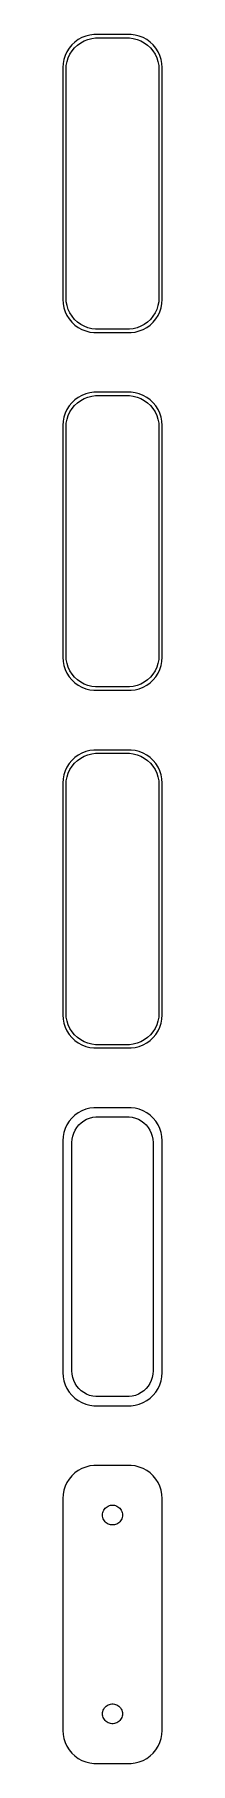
# Model space of a CAD drawing. Header units: metres. Extents: x -8 to 8, y 194 to 454.
import ezdxf

# ---------------------------------------------------------------- set-up
doc = ezdxf.new("R2010")
doc.units = ezdxf.units.M

msp = doc.modelspace()

# ---------------------------------------------------------------- linework, layer by layer
for p, q in [((-4.04507, 454.255), (-4.62889, 454.024)), ((-3.4369, 454.411), (-4.04507, 454.255)), ((-2.81395, 454.49), (-3.4369, 454.411)), ((2.81395, 454.49), (-2.81395, 454.49)), ((3.4369, 454.411), (2.81395, 454.49)), ((4.04507, 454.255), (3.4369, 454.411)), ((4.62889, 454.024), (4.04507, 454.255)), ((-6.88153, 451.909), (-7.14888, 451.341)), ((-6.54507, 452.439), (-6.88153, 451.909)), ((-6.66643, 450.999), (-6.41245, 451.538)), ((-6.14484, 452.923), (-6.54507, 452.439)), ((-6.41245, 451.538), (-6.09282, 452.042)), ((-5.68712, 453.353), (-6.14484, 452.923)), ((-6.09282, 452.042), (-5.7126, 452.502)), ((-5.7126, 452.502), (-5.27776, 452.91)), ((-5.17912, 453.722), (-5.68712, 453.353)), ((-5.27776, 452.91), (-4.79517, 453.261)), ((-4.62889, 454.024), (-5.17912, 453.722)), ((-4.79517, 453.261), (-4.27245, 453.548)), ((-4.27245, 453.548), (-3.71782, 453.768)), ((-3.71782, 453.768), (-3.14006, 453.916)), ((-3.14006, 453.916), (-2.54825, 453.991)), ((-2.54825, 453.991), (2.54825, 453.991)), ((2.54825, 453.991), (3.14006, 453.916)), ((3.14006, 453.916), (3.71782, 453.768)), ((3.71782, 453.768), (4.27245, 453.548)), ((4.27245, 453.548), (4.79517, 453.261)), ((5.17912, 453.722), (4.62889, 454.024)), ((4.79517, 453.261), (5.27776, 452.91)), ((5.68712, 453.353), (5.17912, 453.722)), ((5.27776, 452.91), (5.7126, 452.502)), ((6.14484, 452.923), (5.68712, 453.353)), ((5.7126, 452.502), (6.09282, 452.042)), ((6.09282, 452.042), (6.41245, 451.538)), ((6.54507, 452.439), (6.14484, 452.923)), ((6.41245, 451.538), (6.66643, 450.999)), ((6.88153, 451.909), (6.54507, 452.439)), ((7.14888, 451.341), (6.88153, 451.909)), ((-7.46057, 450.127), (-7.5, 449.5)), ((-7.5, 449.5), (-7.5, 414.5)), ((-7.34291, 450.743), (-7.46057, 450.127)), ((-7.14888, 451.341), (-7.34291, 450.743)), ((-7, 449.25), (-6.96254, 449.845)), ((-7, 414.75), (-7, 449.25)), ((-6.96254, 449.845), (-6.85077, 450.431)), ((-6.85077, 450.431), (-6.66643, 450.999)), ((6.66643, 450.999), (6.85077, 450.431)), ((6.85077, 450.431), (6.96254, 449.845)), ((6.96254, 449.845), (7, 449.25)), ((7, 449.25), (7, 414.75)), ((7.34291, 450.743), (7.14888, 451.341)), ((7.46057, 450.127), (7.34291, 450.743)), ((7.5, 449.5), (7.46057, 450.127)), ((7.5, 414.5), (7.5, 449.5)), ((-7.5, 414.5), (-7.46057, 413.873)), ((-7.46057, 413.873), (-7.34291, 413.257)), ((-7.34291, 413.257), (-7.14888, 412.659)), ((-7.14888, 412.659), (-6.88153, 412.091)), ((-6.96254, 414.155), (-7, 414.75)), ((-6.85077, 413.569), (-6.96254, 414.155)), ((-6.66643, 413.001), (-6.85077, 413.569)), ((-6.41245, 412.462), (-6.66643, 413.001)), ((-6.09282, 411.958), (-6.41245, 412.462)), ((6.41245, 412.462), (6.09282, 411.958)), ((6.66643, 413.001), (6.41245, 412.462)), ((6.85077, 413.569), (6.66643, 413.001)), ((6.96254, 414.155), (6.85077, 413.569)), ((6.88153, 412.091), (7.14888, 412.659)), ((7, 414.75), (6.96254, 414.155)), ((7.14888, 412.659), (7.34291, 413.257)), ((7.34291, 413.257), (7.46057, 413.873)), ((7.46057, 413.873), (7.5, 414.5)), ((-6.88153, 412.091), (-6.54507, 411.561)), ((-6.54507, 411.561), (-6.14484, 411.077)), ((-6.14484, 411.077), (-5.68712, 410.647)), ((-5.7126, 411.498), (-6.09282, 411.958)), ((-5.27776, 411.09), (-5.7126, 411.498)), ((-5.68712, 410.647), (-5.17912, 410.278)), ((-4.79517, 410.739), (-5.27776, 411.09)), ((-5.17912, 410.278), (-4.62889, 409.976)), ((-4.27245, 410.452), (-4.79517, 410.739)), ((-4.62889, 409.976), (-4.04507, 409.745)), ((-3.71782, 410.232), (-4.27245, 410.452)), ((-4.04507, 409.745), (-3.4369, 409.589)), ((-3.14006, 410.084), (-3.71782, 410.232)), ((-2.54825, 410.009), (-3.14006, 410.084)), ((2.54825, 410.009), (-2.54825, 410.009)), ((3.14006, 410.084), (2.54825, 410.009)), ((3.71782, 410.232), (3.14006, 410.084)), ((3.4369, 409.589), (4.04507, 409.745)), ((4.27245, 410.452), (3.71782, 410.232)), ((4.04507, 409.745), (4.62889, 409.976)), ((4.79517, 410.739), (4.27245, 410.452)), ((4.62889, 409.976), (5.17912, 410.278)), ((5.27776, 411.09), (4.79517, 410.739)), ((5.17912, 410.278), (5.68712, 410.647)), ((5.7126, 411.498), (5.27776, 411.09)), ((5.68712, 410.647), (6.14484, 411.077)), ((6.09282, 411.958), (5.7126, 411.498)), ((6.14484, 411.077), (6.54507, 411.561)), ((6.54507, 411.561), (6.88153, 412.091)), ((-3.4369, 409.589), (-2.81395, 409.51)), ((-2.81395, 409.51), (2.81395, 409.51)), ((2.81395, 409.51), (3.4369, 409.589)), ((-5.68712, 399.353), (-6.14484, 398.923)), ((-5.17912, 399.722), (-5.68712, 399.353)), ((-4.62889, 400.024), (-5.17912, 399.722)), ((-4.79517, 399.261), (-4.27245, 399.548)), ((-4.04507, 400.255), (-4.62889, 400.024)), ((-4.27245, 399.548), (-3.71782, 399.768)), ((-3.4369, 400.411), (-4.04507, 400.255)), ((-3.71782, 399.768), (-3.14006, 399.916)), ((-2.81395, 400.49), (-3.4369, 400.411)), ((-3.14006, 399.916), (-2.54825, 399.991)), ((2.81395, 400.49), (-2.81395, 400.49)), ((-2.54825, 399.991), (2.54825, 399.991)), ((2.54825, 399.991), (3.14006, 399.916)), ((3.4369, 400.411), (2.81395, 400.49)), ((3.14006, 399.916), (3.71782, 399.768)), ((4.04507, 400.255), (3.4369, 400.411)), ((3.71782, 399.768), (4.27245, 399.548)), ((4.62889, 400.024), (4.04507, 400.255)), ((4.27245, 399.548), (4.79517, 399.261)), ((5.17912, 399.722), (4.62889, 400.024)), ((5.68712, 399.353), (5.17912, 399.722)), ((6.14484, 398.923), (5.68712, 399.353)), ((-7.34291, 396.743), (-7.46057, 396.127)), ((-7.14888, 397.341), (-7.34291, 396.743)), ((-6.88153, 397.909), (-7.14888, 397.341)), ((-6.54507, 398.439), (-6.88153, 397.909)), ((-6.85077, 396.431), (-6.66643, 396.999)), ((-6.66643, 396.999), (-6.41245, 397.538)), ((-6.14484, 398.923), (-6.54507, 398.439)), ((-6.41245, 397.538), (-6.09282, 398.042)), ((-6.09282, 398.042), (-5.7126, 398.502)), ((-5.7126, 398.502), (-5.27776, 398.91)), ((-5.27776, 398.91), (-4.79517, 399.261)), ((4.79517, 399.261), (5.27776, 398.91)), ((5.27776, 398.91), (5.7126, 398.502)), ((5.7126, 398.502), (6.09282, 398.042)), ((6.09282, 398.042), (6.41245, 397.538)), ((6.54507, 398.439), (6.14484, 398.923)), ((6.41245, 397.538), (6.66643, 396.999)), ((6.88153, 397.909), (6.54507, 398.439)), ((6.66643, 396.999), (6.85077, 396.431)), ((7.14888, 397.341), (6.88153, 397.909)), ((7.34291, 396.743), (7.14888, 397.341)), ((7.46057, 396.127), (7.34291, 396.743)), ((-7.46057, 396.127), (-7.5, 395.5)), ((-7.5, 395.5), (-7.5, 360.5)), ((-7, 395.25), (-6.96254, 395.845)), ((-7, 360.75), (-7, 395.25)), ((-6.96254, 395.845), (-6.85077, 396.431)), ((6.85077, 396.431), (6.96254, 395.845)), ((6.96254, 395.845), (7, 395.25)), ((7, 395.25), (7, 360.75)), ((7.5, 395.5), (7.46057, 396.127)), ((7.5, 360.5), (7.5, 395.5)), ((-7.5, 360.5), (-7.46057, 359.873)), ((-6.96254, 360.155), (-7, 360.75)), ((-6.85077, 359.569), (-6.96254, 360.155)), ((6.96254, 360.155), (6.85077, 359.569)), ((7, 360.75), (6.96254, 360.155)), ((7.46057, 359.873), (7.5, 360.5)), ((-7.46057, 359.873), (-7.34291, 359.257)), ((-7.34291, 359.257), (-7.14888, 358.659)), ((-7.14888, 358.659), (-6.88153, 358.091)), ((-6.88153, 358.091), (-6.54507, 357.561)), ((-6.66643, 359.001), (-6.85077, 359.569)), ((-6.41245, 358.462), (-6.66643, 359.001)), ((-6.54507, 357.561), (-6.14484, 357.077)), ((-6.09282, 357.958), (-6.41245, 358.462)), ((-5.7126, 357.498), (-6.09282, 357.958)), ((6.09282, 357.958), (5.7126, 357.498)), ((6.41245, 358.462), (6.09282, 357.958)), ((6.14484, 357.077), (6.54507, 357.561)), ((6.66643, 359.001), (6.41245, 358.462)), ((6.54507, 357.561), (6.88153, 358.091)), ((6.85077, 359.569), (6.66643, 359.001)), ((6.88153, 358.091), (7.14888, 358.659)), ((7.14888, 358.659), (7.34291, 359.257)), ((7.34291, 359.257), (7.46057, 359.873)), ((-6.14484, 357.077), (-5.68712, 356.647)), ((-5.27776, 357.09), (-5.7126, 357.498)), ((-5.68712, 356.647), (-5.17912, 356.278)), ((-4.79517, 356.739), (-5.27776, 357.09)), ((-5.17912, 356.278), (-4.62889, 355.976)), ((-4.27245, 356.452), (-4.79517, 356.739)), ((-4.62889, 355.976), (-4.04507, 355.745)), ((-3.71782, 356.232), (-4.27245, 356.452)), ((-4.04507, 355.745), (-3.4369, 355.589)), ((-3.14006, 356.084), (-3.71782, 356.232)), ((-3.4369, 355.589), (-2.81395, 355.51)), ((-2.54825, 356.009), (-3.14006, 356.084)), ((-2.81395, 355.51), (2.81395, 355.51)), ((2.54825, 356.009), (-2.54825, 356.009)), ((3.14006, 356.084), (2.54825, 356.009)), ((2.81395, 355.51), (3.4369, 355.589)), ((3.71782, 356.232), (3.14006, 356.084)), ((3.4369, 355.589), (4.04507, 355.745)), ((4.27245, 356.452), (3.71782, 356.232)), ((4.04507, 355.745), (4.62889, 355.976)), ((4.79517, 356.739), (4.27245, 356.452)), ((4.62889, 355.976), (5.17912, 356.278)), ((5.27776, 357.09), (4.79517, 356.739)), ((5.17912, 356.278), (5.68712, 356.647)), ((5.7126, 357.498), (5.27776, 357.09)), ((5.68712, 356.647), (6.14484, 357.077)), ((-6.14484, 344.923), (-6.54507, 344.439)), ((-5.68712, 345.353), (-6.14484, 344.923)), ((-6.09282, 344.042), (-5.7126, 344.502)), ((-5.7126, 344.502), (-5.27776, 344.91)), ((-5.17912, 345.722), (-5.68712, 345.353)), ((-5.27776, 344.91), (-4.79517, 345.261)), ((-4.62889, 346.024), (-5.17912, 345.722)), ((-4.79517, 345.261), (-4.27245, 345.548)), ((-4.04507, 346.255), (-4.62889, 346.024)), ((-4.27245, 345.548), (-3.71782, 345.768)), ((-3.4369, 346.411), (-4.04507, 346.255)), ((-3.71782, 345.768), (-3.14006, 345.916)), ((-2.81395, 346.49), (-3.4369, 346.411)), ((-3.14006, 345.916), (-2.54825, 345.991)), ((2.81395, 346.49), (-2.81395, 346.49)), ((-2.54825, 345.991), (2.54825, 345.991)), ((2.54825, 345.991), (3.14006, 345.916)), ((3.4369, 346.411), (2.81395, 346.49)), ((3.14006, 345.916), (3.71782, 345.768)), ((4.04507, 346.255), (3.4369, 346.411)), ((3.71782, 345.768), (4.27245, 345.548)), ((4.62889, 346.024), (4.04507, 346.255)), ((4.27245, 345.548), (4.79517, 345.261)), ((5.17912, 345.722), (4.62889, 346.024)), ((4.79517, 345.261), (5.27776, 344.91)), ((5.68712, 345.353), (5.17912, 345.722)), ((5.27776, 344.91), (5.7126, 344.502)), ((6.14484, 344.923), (5.68712, 345.353)), ((5.7126, 344.502), (6.09282, 344.042)), ((6.54507, 344.439), (6.14484, 344.923)), ((-7.46057, 342.127), (-7.5, 341.5)), ((-7.34291, 342.743), (-7.46057, 342.127)), ((-7.14888, 343.341), (-7.34291, 342.743)), ((-6.88153, 343.909), (-7.14888, 343.341)), ((-6.96254, 341.845), (-6.85077, 342.431)), ((-6.54507, 344.439), (-6.88153, 343.909)), ((-6.85077, 342.431), (-6.66643, 342.999)), ((-6.66643, 342.999), (-6.41245, 343.538)), ((-6.41245, 343.538), (-6.09282, 344.042)), ((6.09282, 344.042), (6.41245, 343.538)), ((6.41245, 343.538), (6.66643, 342.999)), ((6.88153, 343.909), (6.54507, 344.439)), ((6.66643, 342.999), (6.85077, 342.431)), ((6.85077, 342.431), (6.96254, 341.845)), ((7.14888, 343.341), (6.88153, 343.909)), ((7.34291, 342.743), (7.14888, 343.341)), ((7.46057, 342.127), (7.34291, 342.743)), ((7.5, 341.5), (7.46057, 342.127)), ((-7.5, 341.5), (-7.5, 306.5)), ((-7, 341.25), (-6.96254, 341.845)), ((-7, 306.75), (-7, 341.25)), ((6.96254, 341.845), (7, 341.25)), ((7, 341.25), (7, 306.75)), ((7.5, 306.5), (7.5, 341.5)), ((-7.5, 306.5), (-7.46057, 305.873)), ((-7.46057, 305.873), (-7.34291, 305.257)), ((-6.96254, 306.155), (-7, 306.75)), ((-6.85077, 305.569), (-6.96254, 306.155)), ((-6.66643, 305.001), (-6.85077, 305.569)), ((6.85077, 305.569), (6.66643, 305.001)), ((6.96254, 306.155), (6.85077, 305.569)), ((7, 306.75), (6.96254, 306.155)), ((7.34291, 305.257), (7.46057, 305.873)), ((7.46057, 305.873), (7.5, 306.5)), ((-7.34291, 305.257), (-7.14888, 304.659)), ((-7.14888, 304.659), (-6.88153, 304.091)), ((-6.88153, 304.091), (-6.54507, 303.561)), ((-6.41245, 304.462), (-6.66643, 305.001)), ((-6.54507, 303.561), (-6.14484, 303.077)), ((-6.09282, 303.958), (-6.41245, 304.462)), ((-6.14484, 303.077), (-5.68712, 302.647)), ((-5.7126, 303.498), (-6.09282, 303.958)), ((-5.27776, 303.09), (-5.7126, 303.498)), ((-4.79517, 302.739), (-5.27776, 303.09)), ((-4.27245, 302.452), (-4.79517, 302.739)), ((4.79517, 302.739), (4.27245, 302.452)), ((5.27776, 303.09), (4.79517, 302.739)), ((5.7126, 303.498), (5.27776, 303.09)), ((5.68712, 302.647), (6.14484, 303.077)), ((6.09282, 303.958), (5.7126, 303.498)), ((6.41245, 304.462), (6.09282, 303.958)), ((6.14484, 303.077), (6.54507, 303.561)), ((6.66643, 305.001), (6.41245, 304.462)), ((6.54507, 303.561), (6.88153, 304.091)), ((6.88153, 304.091), (7.14888, 304.659)), ((7.14888, 304.659), (7.34291, 305.257)), ((-5.68712, 302.647), (-5.17912, 302.278)), ((-5.17912, 302.278), (-4.62889, 301.976)), ((-4.62889, 301.976), (-4.04507, 301.745)), ((-3.71782, 302.232), (-4.27245, 302.452)), ((-4.04507, 301.745), (-3.4369, 301.589)), ((-3.14006, 302.084), (-3.71782, 302.232)), ((-3.4369, 301.589), (-2.81395, 301.51)), ((-2.54825, 302.009), (-3.14006, 302.084)), ((-2.81395, 301.51), (2.81395, 301.51)), ((2.54825, 302.009), (-2.54825, 302.009)), ((3.14006, 302.084), (2.54825, 302.009)), ((2.81395, 301.51), (3.4369, 301.589)), ((3.71782, 302.232), (3.14006, 302.084)), ((3.4369, 301.589), (4.04507, 301.745)), ((4.27245, 302.452), (3.71782, 302.232)), ((4.04507, 301.745), (4.62889, 301.976)), ((4.62889, 301.976), (5.17912, 302.278)), ((5.17912, 302.278), (5.68712, 302.647)), ((-3.4369, 292.411), (-4.04507, 292.255)), ((-2.81395, 292.49), (-3.4369, 292.411)), ((2.81395, 292.49), (-2.81395, 292.49)), ((3.4369, 292.411), (2.81395, 292.49)), ((4.04507, 292.255), (3.4369, 292.411)), ((-6.88153, 289.909), (-7.14888, 289.341)), ((-6.54507, 290.439), (-6.88153, 289.909)), ((-6.14484, 290.923), (-6.54507, 290.439)), ((-5.68712, 291.353), (-6.14484, 290.923)), ((-5.17912, 291.722), (-5.68712, 291.353)), ((-5.38046, 289.524), (-5.07071, 289.899)), ((-4.62889, 292.024), (-5.17912, 291.722)), ((-5.07071, 289.899), (-4.71649, 290.231)), ((-4.71649, 290.231), (-4.32336, 290.517)), ((-4.04507, 292.255), (-4.62889, 292.024)), ((-4.32336, 290.517), (-3.89754, 290.751)), ((-3.89754, 290.751), (-3.44572, 290.93)), ((-3.44572, 290.93), (-2.97505, 291.051)), ((-2.97505, 291.051), (-2.49297, 291.112)), ((-2.49297, 291.112), (2.49297, 291.112)), ((2.49297, 291.112), (2.97505, 291.051)), ((2.97505, 291.051), (3.44572, 290.93)), ((3.44572, 290.93), (3.89754, 290.751)), ((3.89754, 290.751), (4.32336, 290.517)), ((4.62889, 292.024), (4.04507, 292.255)), ((4.32336, 290.517), (4.71649, 290.231)), ((5.17912, 291.722), (4.62889, 292.024)), ((4.71649, 290.231), (5.07071, 289.899)), ((5.07071, 289.899), (5.38046, 289.524)), ((5.68712, 291.353), (5.17912, 291.722)), ((6.14484, 290.923), (5.68712, 291.353)), ((6.54507, 290.439), (6.14484, 290.923)), ((6.88153, 289.909), (6.54507, 290.439)), ((7.14888, 289.341), (6.88153, 289.909)), ((-7.46057, 288.127), (-7.5, 287.5)), ((-7.5, 287.5), (-7.5, 252.5)), ((-7.34291, 288.743), (-7.46057, 288.127)), ((-7.14888, 289.341), (-7.34291, 288.743)), ((-6.11946, 287.25), (-6.08896, 287.735)), ((-6.11946, 252.75), (-6.11946, 287.25)), ((-6.08896, 287.735), (-5.99789, 288.212)), ((-5.99789, 288.212), (-5.84773, 288.674)), ((-5.84773, 288.674), (-5.64084, 289.114)), ((-5.64084, 289.114), (-5.38046, 289.524)), ((5.38046, 289.524), (5.64084, 289.114)), ((5.64084, 289.114), (5.84773, 288.674)), ((5.84773, 288.674), (5.99789, 288.212)), ((5.99789, 288.212), (6.08896, 287.735)), ((6.08896, 287.735), (6.11946, 287.25)), ((6.11946, 287.25), (6.11946, 252.75)), ((7.34291, 288.743), (7.14888, 289.341)), ((7.46057, 288.127), (7.34291, 288.743)), ((7.5, 287.5), (7.46057, 288.127)), ((7.5, 252.5), (7.5, 287.5)), ((-7.5, 252.5), (-7.46057, 251.873)), ((-7.46057, 251.873), (-7.34291, 251.257)), ((-7.34291, 251.257), (-7.14888, 250.659)), ((-7.14888, 250.659), (-6.88153, 250.091)), ((-6.08896, 252.265), (-6.11946, 252.75)), ((-5.99789, 251.788), (-6.08896, 252.265)), ((-5.84773, 251.326), (-5.99789, 251.788)), ((-5.64084, 250.886), (-5.84773, 251.326)), ((-5.38046, 250.476), (-5.64084, 250.886)), ((5.64084, 250.886), (5.38046, 250.476)), ((5.84773, 251.326), (5.64084, 250.886)), ((5.99789, 251.788), (5.84773, 251.326)), ((6.08896, 252.265), (5.99789, 251.788)), ((6.11946, 252.75), (6.08896, 252.265)), ((6.88153, 250.091), (7.14888, 250.659)), ((7.14888, 250.659), (7.34291, 251.257)), ((7.34291, 251.257), (7.46057, 251.873)), ((7.46057, 251.873), (7.5, 252.5)), ((-6.88153, 250.091), (-6.54507, 249.561)), ((-6.54507, 249.561), (-6.14484, 249.077)), ((-6.14484, 249.077), (-5.68712, 248.647)), ((-5.68712, 248.647), (-5.17912, 248.278)), ((-5.07071, 250.101), (-5.38046, 250.476)), ((-5.17912, 248.278), (-4.62889, 247.976)), ((-4.71649, 249.769), (-5.07071, 250.101)), ((-4.32336, 249.483), (-4.71649, 249.769)), ((-4.62889, 247.976), (-4.04507, 247.745)), ((-3.89754, 249.249), (-4.32336, 249.483)), ((-3.44572, 249.07), (-3.89754, 249.249)), ((-2.97505, 248.949), (-3.44572, 249.07)), ((-2.49297, 248.888), (-2.97505, 248.949)), ((2.49297, 248.888), (-2.49297, 248.888)), ((2.97505, 248.949), (2.49297, 248.888)), ((3.44572, 249.07), (2.97505, 248.949)), ((3.89754, 249.249), (3.44572, 249.07)), ((4.32336, 249.483), (3.89754, 249.249)), ((4.04507, 247.745), (4.62889, 247.976)), ((4.71649, 249.769), (4.32336, 249.483)), ((4.62889, 247.976), (5.17912, 248.278)), ((5.07071, 250.101), (4.71649, 249.769)), ((5.38046, 250.476), (5.07071, 250.101)), ((5.17912, 248.278), (5.68712, 248.647)), ((5.68712, 248.647), (6.14484, 249.077)), ((6.14484, 249.077), (6.54507, 249.561)), ((6.54507, 249.561), (6.88153, 250.091)), ((-4.04507, 247.745), (-3.4369, 247.589)), ((-3.4369, 247.589), (-2.81395, 247.51)), ((-2.81395, 247.51), (2.81395, 247.51)), ((2.81395, 247.51), (3.4369, 247.589)), ((3.4369, 247.589), (4.04507, 247.745)), ((-5.17912, 237.722), (-5.68712, 237.353)), ((-4.62889, 238.024), (-5.17912, 237.722)), ((-4.04507, 238.255), (-4.62889, 238.024)), ((-3.4369, 238.411), (-4.04507, 238.255)), ((-2.81395, 238.49), (-3.4369, 238.411)), ((2.81395, 238.49), (-2.81395, 238.49)), ((3.4369, 238.411), (2.81395, 238.49)), ((4.04507, 238.255), (3.4369, 238.411)), ((4.62889, 238.024), (4.04507, 238.255)), ((5.17912, 237.722), (4.62889, 238.024)), ((5.68712, 237.353), (5.17912, 237.722)), ((-7.14888, 235.341), (-7.34291, 234.743)), ((-6.88153, 235.909), (-7.14888, 235.341)), ((-6.54507, 236.439), (-6.88153, 235.909)), ((-6.14484, 236.923), (-6.54507, 236.439)), ((-5.68712, 237.353), (-6.14484, 236.923)), ((6.14484, 236.923), (5.68712, 237.353)), ((6.54507, 236.439), (6.14484, 236.923)), ((6.88153, 235.909), (6.54507, 236.439)), ((7.14888, 235.341), (6.88153, 235.909)), ((7.34291, 234.743), (7.14888, 235.341)), ((-7.46057, 234.127), (-7.5, 233.5)), ((-7.5, 233.5), (-7.5, 198.5)), ((-7.34291, 234.743), (-7.46057, 234.127)), ((-0.803726, 232.266), (-0.638657, 232.357)), ((-0.638657, 232.357), (-0.463516, 232.427)), ((-0.463516, 232.427), (-0.281067, 232.473)), ((-0.281067, 232.473), (-0.094177, 232.497)), ((-0.094177, 232.497), (0.094177, 232.497)), ((0.094177, 232.497), (0.281067, 232.473)), ((0.281067, 232.473), (0.463516, 232.427)), ((0.463516, 232.427), (0.638657, 232.357)), ((0.638657, 232.357), (0.803726, 232.266)), ((7.46057, 234.127), (7.34291, 234.743)), ((7.5, 233.5), (7.46057, 234.127)), ((7.5, 198.5), (7.5, 233.5)), ((-1.5, 231), (-1.48816, 231.188)), ((-1.48816, 230.812), (-1.5, 231)), ((-1.48816, 231.188), (-1.45287, 231.373)), ((-1.45287, 230.627), (-1.48816, 230.812)), ((-1.45287, 231.373), (-1.39465, 231.552)), ((-1.39465, 230.448), (-1.45287, 230.627)), ((-1.39465, 231.552), (-1.31445, 231.723)), ((-1.31445, 230.277), (-1.39465, 230.448)), ((-1.31445, 231.723), (-1.21352, 231.882)), ((-1.21352, 230.118), (-1.31445, 230.277)), ((-1.21352, 231.882), (-1.09344, 232.027)), ((-1.09344, 229.973), (-1.21352, 230.118)), ((-1.09344, 232.027), (-0.956131, 232.156)), ((-0.956131, 229.844), (-1.09344, 229.973)), ((-0.956131, 232.156), (-0.803726, 232.266)), ((-0.803726, 229.734), (-0.956131, 229.844)), ((-0.638657, 229.643), (-0.803726, 229.734)), ((0.803726, 229.734), (0.638657, 229.643)), ((0.803726, 232.266), (0.956131, 232.156)), ((0.956131, 229.844), (0.803726, 229.734)), ((0.956131, 232.156), (1.09344, 232.027)), ((1.09344, 229.973), (0.956131, 229.844)), ((1.09344, 232.027), (1.21352, 231.882)), ((1.21352, 230.118), (1.09344, 229.973)), ((1.21352, 231.882), (1.31445, 231.723)), ((1.31445, 230.277), (1.21352, 230.118)), ((1.31445, 231.723), (1.39465, 231.552)), ((1.39465, 230.448), (1.31445, 230.277)), ((1.39465, 231.552), (1.45287, 231.373)), ((1.45287, 230.627), (1.39465, 230.448)), ((1.45287, 231.373), (1.48816, 231.188)), ((1.48816, 230.812), (1.45287, 230.627)), ((1.48816, 231.188), (1.5, 231)), ((1.5, 231), (1.48816, 230.812)), ((-0.463516, 229.573), (-0.638657, 229.643)), ((-0.281067, 229.527), (-0.463516, 229.573)), ((-0.094177, 229.503), (-0.281067, 229.527)), ((0.094177, 229.503), (-0.094177, 229.503)), ((0.281067, 229.527), (0.094177, 229.503)), ((0.463516, 229.573), (0.281067, 229.527)), ((0.638657, 229.643), (0.463516, 229.573)), ((-1.5, 201), (-1.48816, 201.188)), ((-1.48816, 200.812), (-1.5, 201)), ((-1.48816, 201.188), (-1.45287, 201.373)), ((-1.45287, 201.373), (-1.39465, 201.552)), ((-1.39465, 201.552), (-1.31445, 201.723)), ((-1.31445, 201.723), (-1.21352, 201.882)), ((-1.21352, 201.882), (-1.09344, 202.027)), ((-1.09344, 202.027), (-0.956131, 202.156)), ((-0.956131, 202.156), (-0.803726, 202.266)), ((-0.803726, 202.266), (-0.638657, 202.357)), ((-0.638657, 202.357), (-0.463516, 202.427)), ((-0.463516, 202.427), (-0.281067, 202.473)), ((-0.281067, 202.473), (-0.094177, 202.497)), ((-0.094177, 202.497), (0.094177, 202.497)), ((0.094177, 202.497), (0.281067, 202.473)), ((0.281067, 202.473), (0.463516, 202.427)), ((0.463516, 202.427), (0.638657, 202.357)), ((0.638657, 202.357), (0.803726, 202.266)), ((0.803726, 202.266), (0.956131, 202.156)), ((0.956131, 202.156), (1.09344, 202.027)), ((1.09344, 202.027), (1.21352, 201.882)), ((1.21352, 201.882), (1.31445, 201.723)), ((1.31445, 201.723), (1.39465, 201.552)), ((1.39465, 201.552), (1.45287, 201.373)), ((1.45287, 201.373), (1.48816, 201.188)), ((1.48816, 201.188), (1.5, 201)), ((1.5, 201), (1.48816, 200.812)), ((-7.5, 198.5), (-7.46057, 197.873)), ((-1.45287, 200.627), (-1.48816, 200.812)), ((-1.39465, 200.448), (-1.45287, 200.627)), ((-1.31445, 200.277), (-1.39465, 200.448)), ((-1.21352, 200.118), (-1.31445, 200.277)), ((-1.09344, 199.973), (-1.21352, 200.118)), ((-0.956131, 199.844), (-1.09344, 199.973)), ((-0.803726, 199.734), (-0.956131, 199.844)), ((-0.638657, 199.643), (-0.803726, 199.734)), ((-0.463516, 199.573), (-0.638657, 199.643)), ((-0.281067, 199.527), (-0.463516, 199.573)), ((-0.094177, 199.503), (-0.281067, 199.527)), ((0.094177, 199.503), (-0.094177, 199.503)), ((0.281067, 199.527), (0.094177, 199.503)), ((0.463516, 199.573), (0.281067, 199.527)), ((0.638657, 199.643), (0.463516, 199.573)), ((0.803726, 199.734), (0.638657, 199.643)), ((0.956131, 199.844), (0.803726, 199.734)), ((1.09344, 199.973), (0.956131, 199.844)), ((1.21352, 200.118), (1.09344, 199.973)), ((1.31445, 200.277), (1.21352, 200.118)), ((1.39465, 200.448), (1.31445, 200.277)), ((1.45287, 200.627), (1.39465, 200.448)), ((1.48816, 200.812), (1.45287, 200.627)), ((7.46057, 197.873), (7.5, 198.5)), ((-7.46057, 197.873), (-7.34291, 197.257)), ((-7.34291, 197.257), (-7.14888, 196.659)), ((-7.14888, 196.659), (-6.88153, 196.091)), ((-6.88153, 196.091), (-6.54507, 195.561)), ((6.54507, 195.561), (6.88153, 196.091)), ((6.88153, 196.091), (7.14888, 196.659)), ((7.14888, 196.659), (7.34291, 197.257)), ((7.34291, 197.257), (7.46057, 197.873)), ((-6.54507, 195.561), (-6.14484, 195.077)), ((-6.14484, 195.077), (-5.68712, 194.647)), ((-5.68712, 194.647), (-5.17912, 194.278)), ((-5.17912, 194.278), (-4.62889, 193.976)), ((-4.62889, 193.976), (-4.04507, 193.745)), ((-4.04507, 193.745), (-3.4369, 193.589)), ((-3.4369, 193.589), (-2.81395, 193.51)), ((-2.81395, 193.51), (2.81395, 193.51)), ((2.81395, 193.51), (3.4369, 193.589)), ((3.4369, 193.589), (4.04507, 193.745)), ((4.04507, 193.745), (4.62889, 193.976)), ((4.62889, 193.976), (5.17912, 194.278)), ((5.17912, 194.278), (5.68712, 194.647)), ((5.68712, 194.647), (6.14484, 195.077)), ((6.14484, 195.077), (6.54507, 195.561))]:
    msp.add_line(p, q)

doc.saveas('drawing.dxf')
